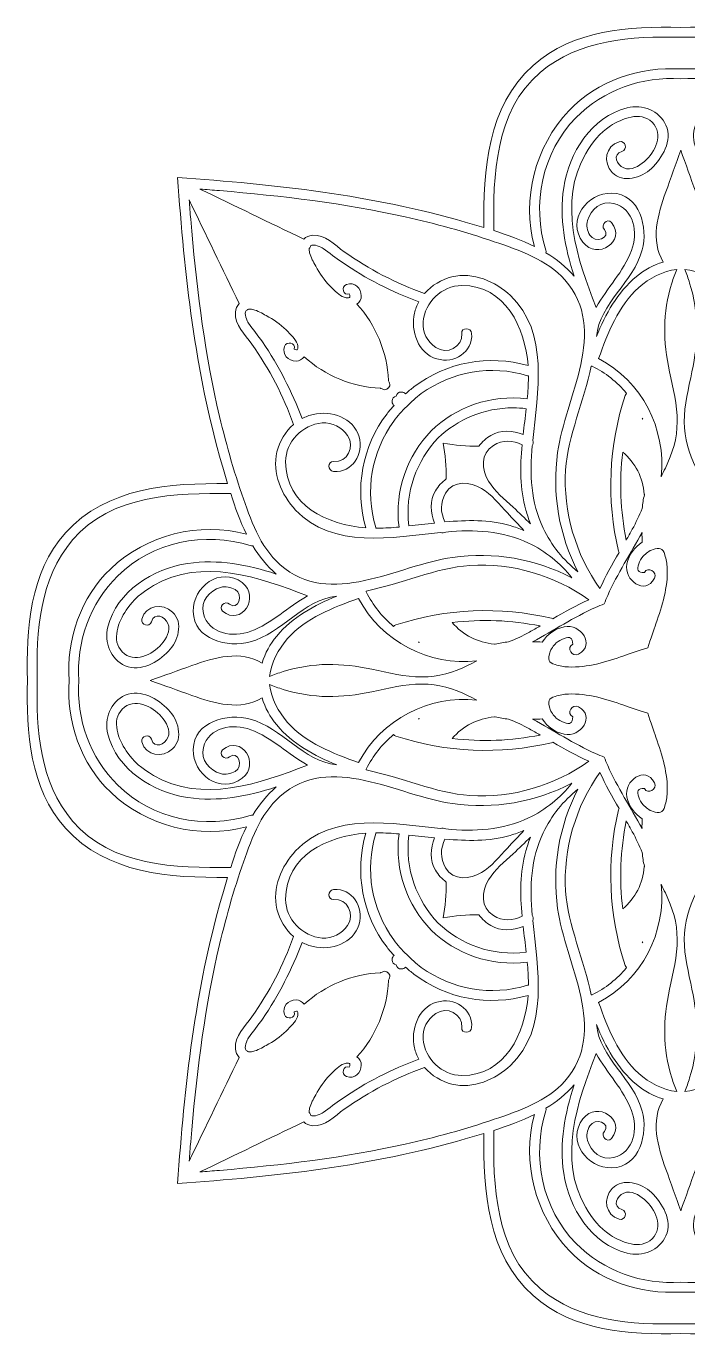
# Model space of a CAD drawing. Header units: inches. Extents: x 57 to 653, y -399 to -7.
# Drawn here: x 261.5 to 355, y -192.5 to -7.5 of the extents above; entities that cross this region are included whole.
import ezdxf

# ---------------------------------------------------------------- set-up
doc = ezdxf.new("R2010")
doc.units = ezdxf.units.IN
doc.header["$MEASUREMENT"] = 0
doc.layers.add('Layer 1', color=7, linetype='Continuous')

# ---------------------------------------------------------------- blocks, each defined once
blk = doc.blocks.new('block 5')
at = {"layer": 'Layer 1', "lineweight": 0}
blk.add_lwpolyline([(320.42, -66.42), (320.42, -66.42), (320.42, -66.42), (320.42, -66.42)], dxfattribs=at)
for points, knots in [([(440.97, -79.12), (435.18, -72.65), (426.18, -72.07), (418.06, -72.16), (418.33, -71.27), (418.58, -70.38), (418.83, -69.53), (422.69, -56.29), (424.17, -42.59), (425.13, -28.87), (411.41, -29.83), (397.71, -31.31), (384.47, -35.17), (383.62, -35.42), (382.73, -35.67), (381.84, -35.94), (381.93, -27.82), (381.35, -18.82), (374.88, -13.03), (369.22, -7.97), (361.33, -7.46), (354, -7.63), (346.67, -7.46), (338.78, -7.97), (333.12, -13.03), (326.65, -18.82), (326.07, -27.82), (326.16, -35.94), (325.27, -35.67), (324.38, -35.42), (323.53, -35.17), (310.29, -31.31), (296.59, -29.83), (282.87, -28.87), (283.83, -42.59), (285.31, -56.29), (289.17, -69.53), (289.42, -70.38), (289.67, -71.27), (289.94, -72.16), (281.82, -72.07), (272.82, -72.65), (267.03, -79.12), (261.97, -84.78), (261.46, -92.67), (261.63, -100), (261.46, -107.33), (261.97, -115.22), (267.03, -120.88), (272.82, -127.35), (281.82, -127.93), (289.94, -127.84), (289.67, -128.73), (289.42, -129.62), (289.17, -130.47), (285.31, -143.71), (283.83, -157.41), (282.87, -171.13), (296.59, -170.17), (310.29, -168.69), (323.53, -164.83), (324.38, -164.58), (325.27, -164.33), (326.16, -164.06), (326.07, -172.18), (326.65, -181.18), (333.12, -186.97), (338.78, -192.03), (346.67, -192.54), (354, -192.37), (361.33, -192.54), (369.22, -192.03), (374.88, -186.97), (381.35, -181.18), (381.93, -172.18), (381.84, -164.06), (382.73, -164.33), (383.62, -164.58), (384.47, -164.83), (397.71, -168.69), (411.41, -170.17), (425.13, -171.13), (424.17, -157.41), (422.69, -143.71), (418.83, -130.47), (418.58, -129.62), (418.33, -128.73), (418.06, -127.84), (426.18, -127.93), (435.18, -127.35), (440.97, -120.88), (446.03, -115.22), (446.54, -107.33), (446.37, -100), (446.54, -92.67), (446.03, -84.78), (440.97, -79.12)], [0, 0, 0, 0, 1, 1, 1, 2, 2, 2, 3, 3, 3, 4, 4, 4, 5, 5, 5, 6, 6, 6, 7, 7, 7, 8, 8, 8, 9, 9, 9, 10, 10, 10, 11, 11, 11, 12, 12, 12, 13, 13, 13, 14, 14, 14, 15, 15, 15, 16, 16, 16, 17, 17, 17, 18, 18, 18, 19, 19, 19, 20, 20, 20, 21, 21, 21, 22, 22, 22, 23, 23, 23, 24, 24, 24, 25, 25, 25, 26, 26, 26, 27, 27, 27, 28, 28, 28, 29, 29, 29, 30, 30, 30, 31, 31, 31, 32, 32, 32, 32]), ([(334.11, -14.02), (339.66, -9.33), (347, -8.87), (354, -9.03), (361, -8.87), (368.34, -9.33), (373.89, -14.02), (380.28, -19.43), (380.54, -28.67), (380.43, -36.36), (380.43, -36.36), (380.43, -36.38), (380.43, -36.38), (378.48, -37), (376.52, -37.71), (374.69, -38.62), (376.49, -31.88), (374.62, -24.49), (369.81, -19.42), (365.79, -15.18), (359.78, -13.13), (354, -13.52), (348.22, -13.13), (342.21, -15.18), (338.19, -19.42), (333.38, -24.49), (331.51, -31.88), (333.31, -38.62), (331.48, -37.71), (329.52, -37), (327.57, -36.38), (327.57, -36.38), (327.57, -36.36), (327.57, -36.36), (327.46, -28.67), (327.72, -19.43), (334.11, -14.02)], [0, 0, 0, 0, 1, 1, 1, 2, 2, 2, 3, 3, 3, 4, 4, 4, 5, 5, 5, 6, 6, 6, 7, 7, 7, 8, 8, 8, 9, 9, 9, 10, 10, 10, 11, 11, 11, 12, 12, 12, 12]), ([(345.31, -23.82), (343.31, -24.39), (343, -26.75), (344.32, -28.15), (345.83, -29.76), (348.5, -28.91), (349.86, -27.59), (351.4, -26.1), (352.85, -23.66), (351.91, -21.47), (351, -19.38), (348.58, -18.46), (346.42, -19.01), (341.36, -20.28), (338.18, -25.41), (337.45, -30.32), (336.8, -34.61), (337.62, -38.78), (338.94, -42.82), (337.83, -41.5), (336.46, -40.42), (334.94, -39.51), (334.97, -39.4), (334.97, -39.28), (334.93, -39.15), (332.88, -32.77), (334.4, -25.22), (339.19, -20.41), (343.09, -16.49), (348.57, -14.52), (354, -14.92), (359.43, -14.52), (364.91, -16.49), (368.81, -20.41), (373.6, -25.22), (375.12, -32.77), (373.07, -39.15), (373.03, -39.28), (373.03, -39.4), (373.06, -39.51), (371.54, -40.42), (370.17, -41.5), (369.06, -42.82), (370.38, -38.78), (371.2, -34.61), (370.55, -30.32), (369.82, -25.41), (366.64, -20.28), (361.58, -19.01), (359.42, -18.46), (357, -19.38), (356.09, -21.47), (355.15, -23.66), (356.6, -26.1), (358.14, -27.59), (359.5, -28.91), (362.17, -29.76), (363.68, -28.15), (365, -26.75), (364.69, -24.39), (362.69, -23.82), (361.82, -23.57), (361.45, -24.93), (362.32, -25.18), (363.72, -25.57), (363.03, -27.13), (362.06, -27.51), (361, -27.92), (359.9, -27.26), (359.13, -26.6), (357.59, -25.28), (356.39, -22.73), (358.05, -21.05), (359.68, -19.42), (362.36, -20.56), (363.94, -21.58), (365.42, -22.54), (366.55, -23.96), (367.42, -25.46), (371.41, -32.28), (368.64, -40.45), (365.96, -47.23), (364.44, -44.52), (362.08, -42.16), (360.96, -39.21), (360, -36.7), (360.56, -33.29), (363.49, -32.52), (365.21, -32.07), (366.73, -33.41), (367.17, -34.94), (367.38, -35.65), (367.2, -36.38), (366.85, -37), (366.17, -38.23), (363.79, -37.43), (364.8, -36.23), (365.38, -35.55), (364.39, -34.55), (363.81, -35.24), (361.58, -37.89), (365.85, -40.62), (367.83, -38.01), (370.19, -34.92), (367.23, -31), (363.76, -31.08), (359.73, -31.17), (358.62, -36), (359.45, -39.11), (360.67, -43.66), (365.45, -46.62), (365.93, -51.37), (364.62, -48.17), (362.99, -45.14), (360.27, -42.88), (359.15, -41.94), (357.85, -41.23), (356.47, -40.82), (358.31, -37.72), (357.25, -34.1), (356.11, -30.9), (355.41, -28.93), (354.7, -26.97), (354, -25), (353.3, -26.97), (352.59, -28.93), (351.89, -30.9), (350.75, -34.1), (349.69, -37.72), (351.53, -40.82), (350.15, -41.23), (348.85, -41.94), (347.73, -42.88), (345.01, -45.14), (343.38, -48.17), (342.07, -51.37), (342.55, -46.62), (347.33, -43.66), (348.55, -39.11), (349.38, -36), (348.27, -31.17), (344.24, -31.08), (340.77, -31), (337.81, -34.92), (340.17, -38.01), (342.15, -40.62), (346.42, -37.89), (344.19, -35.24), (343.61, -34.55), (342.62, -35.55), (343.2, -36.23), (344.21, -37.43), (341.83, -38.23), (341.15, -37), (340.8, -36.38), (340.62, -35.65), (340.83, -34.94), (341.27, -33.41), (342.79, -32.07), (344.51, -32.52), (347.44, -33.29), (348, -36.7), (347.04, -39.21), (345.92, -42.16), (343.56, -44.52), (342.04, -47.23), (339.36, -40.45), (336.59, -32.28), (340.58, -25.46), (341.45, -23.96), (342.58, -22.54), (344.06, -21.58), (345.64, -20.56), (348.32, -19.42), (349.95, -21.05), (351.61, -22.73), (350.41, -25.28), (348.87, -26.6), (348.1, -27.26), (347, -27.92), (345.94, -27.51), (344.97, -27.13), (344.28, -25.57), (345.68, -25.18), (346.55, -24.93), (346.18, -23.57), (345.31, -23.82)], [0, 0, 0, 0, 1, 1, 1, 2, 2, 2, 3, 3, 3, 4, 4, 4, 5, 5, 5, 6, 6, 6, 7, 7, 7, 8, 8, 8, 9, 9, 9, 10, 10, 10, 11, 11, 11, 12, 12, 12, 13, 13, 13, 14, 14, 14, 15, 15, 15, 16, 16, 16, 17, 17, 17, 18, 18, 18, 19, 19, 19, 20, 20, 20, 21, 21, 21, 22, 22, 22, 23, 23, 23, 24, 24, 24, 25, 25, 25, 26, 26, 26, 27, 27, 27, 28, 28, 28, 29, 29, 29, 30, 30, 30, 31, 31, 31, 32, 32, 32, 33, 33, 33, 34, 34, 34, 35, 35, 35, 36, 36, 36, 37, 37, 37, 38, 38, 38, 39, 39, 39, 40, 40, 40, 41, 41, 41, 42, 42, 42, 43, 43, 43, 44, 44, 44, 45, 45, 45, 46, 46, 46, 47, 47, 47, 48, 48, 48, 49, 49, 49, 50, 50, 50, 51, 51, 51, 52, 52, 52, 53, 53, 53, 54, 54, 54, 55, 55, 55, 56, 56, 56, 57, 57, 57, 58, 58, 58, 59, 59, 59, 60, 60, 60, 61, 61, 61, 62, 62, 62, 62]), ([(288.78, -30.72), (297.6, -31.46), (306.41, -32.51), (315.06, -34.44), (319.31, -35.4), (323.52, -36.53), (327.64, -37.94), (331.15, -39.15), (335.09, -40.49), (337.62, -43.36), (343.91, -50.46), (337.66, -59.99), (336.59, -67.75), (335.78, -73.56), (336.79, -79.47), (339.47, -84.61), (337.4, -82.97), (335.7, -80.88), (334.56, -78.47), (332.81, -74.78), (332.61, -70.81), (333, -66.79), (333.15, -66.58), (333.2, -66.28), (333.07, -66.04), (333.78, -59.34), (335.43, -50.74), (329.91, -45.56), (327.77, -43.55), (324.64, -42.19), (321.66, -42.91), (320.18, -43.27), (318.79, -44.11), (317.79, -45.27), (313.76, -43.82), (309.91, -41.85), (306.43, -39.36), (305.08, -38.4), (303.71, -36.91), (301.93, -37.04), (301.45, -37.08), (301.03, -37.27), (300.7, -37.58), (295.81, -35.22), (290.92, -32.86), (286.03, -30.5), (286.95, -30.58), (287.87, -30.64), (288.78, -30.72)], [0, 0, 0, 0, 1, 1, 1, 2, 2, 2, 3, 3, 3, 4, 4, 4, 5, 5, 5, 6, 6, 6, 7, 7, 7, 8, 8, 8, 9, 9, 9, 10, 10, 10, 11, 11, 11, 12, 12, 12, 13, 13, 13, 14, 14, 14, 15, 15, 15, 16, 16, 16, 16]), ([(288.44, -61.06), (286.51, -52.41), (285.46, -43.6), (284.72, -34.78), (284.64, -33.87), (284.58, -32.95), (284.5, -32.03), (286.86, -36.92), (289.22, -41.81), (291.58, -46.7), (291.27, -47.03), (291.08, -47.45), (291.04, -47.93), (290.91, -49.71), (292.4, -51.08), (293.36, -52.43), (295.85, -55.91), (297.82, -59.76), (299.27, -63.79), (298.11, -64.79), (297.27, -66.18), (296.91, -67.66), (296.19, -70.64), (297.55, -73.77), (299.56, -75.91), (304.74, -81.43), (313.34, -79.78), (320.04, -79.07), (320.28, -79.2), (320.58, -79.15), (320.79, -79), (324.81, -78.61), (328.78, -78.81), (332.47, -80.56), (334.88, -81.7), (336.97, -83.4), (338.61, -85.47), (333.47, -82.79), (327.56, -81.78), (321.75, -82.59), (313.99, -83.66), (304.46, -89.91), (297.36, -83.62), (294.49, -81.09), (293.15, -77.15), (291.94, -73.64), (290.53, -69.52), (289.4, -65.31), (288.44, -61.06)], [0, 0, 0, 0, 1, 1, 1, 2, 2, 2, 3, 3, 3, 4, 4, 4, 5, 5, 5, 6, 6, 6, 7, 7, 7, 8, 8, 8, 9, 9, 9, 10, 10, 10, 11, 11, 11, 12, 12, 12, 13, 13, 13, 14, 14, 14, 15, 15, 15, 16, 16, 16, 16]), ([(309.46, -78.41), (304.07, -78), (298.13, -75.22), (298.14, -69.06), (298.15, -66.22), (300.51, -63.82), (303.3, -63.58), (304.75, -63.45), (306.1, -64.18), (306.9, -65.36), (307.97, -66.94), (306.88, -69.18), (304.93, -69.04), (304.02, -68.96), (304.03, -70.37), (304.93, -70.44), (307.61, -70.64), (309.22, -67.93), (308.52, -65.53), (307.73, -62.8), (304.56, -61.81), (302.05, -62.36), (301.49, -62.49), (300.96, -62.7), (300.46, -62.97), (299.03, -59.13), (297.17, -55.5), (294.85, -52.12), (294.23, -51.21), (293.54, -50.35), (292.9, -49.46), (292.69, -49.16), (292.19, -48.1), (292.55, -47.67), (292.68, -47.64), (292.8, -47.58), (292.9, -47.49), (293.05, -47.47), (293.26, -47.48), (293.52, -47.54), (294.18, -47.7), (294.81, -48.07), (295.4, -48.39), (296.43, -48.93), (297.37, -49.63), (298.23, -50.42), (298.56, -50.73), (298.87, -51.07), (299.17, -51.41), (299.44, -51.72), (299.65, -52.05), (299.8, -52.43), (300.01, -53.16), (299.86, -53.39), (299.34, -53.13), (299.64, -52.27), (298.28, -51.91), (297.99, -52.75), (297.59, -53.89), (298.49, -54.82), (299.62, -54.84), (300.08, -54.85), (300.48, -54.59), (300.76, -54.21), (303.75, -56.93), (307.56, -58.51), (311.57, -58.67), (311.58, -58.68), (311.6, -58.69), (311.61, -58.69), (311.73, -58.74), (311.85, -58.79), (311.96, -58.84), (312.19, -58.93), (312.44, -58.84), (312.61, -58.68), (312.63, -58.68), (312.65, -58.68), (312.68, -58.68), (312.68, -58.65), (312.68, -58.63), (312.68, -58.61), (312.84, -58.44), (312.93, -58.19), (312.84, -57.96), (312.79, -57.85), (312.74, -57.73), (312.69, -57.61), (312.69, -57.6), (312.68, -57.58), (312.67, -57.57), (312.51, -53.56), (310.93, -49.75), (308.21, -46.76), (308.59, -46.48), (308.85, -46.08), (308.84, -45.62), (308.82, -44.49), (307.89, -43.59), (306.75, -43.99), (305.91, -44.28), (306.27, -45.64), (307.13, -45.34), (307.39, -45.86), (307.16, -46.01), (306.43, -45.8), (306.05, -45.65), (305.71, -45.44), (305.41, -45.17), (305.07, -44.87), (304.73, -44.56), (304.42, -44.23), (303.63, -43.37), (302.93, -42.43), (302.39, -41.4), (302.07, -40.81), (301.7, -40.18), (301.54, -39.52), (301.48, -39.26), (301.47, -39.05), (301.49, -38.9), (301.58, -38.8), (301.64, -38.68), (301.67, -38.55), (302.1, -38.19), (303.16, -38.69), (303.46, -38.9), (304.35, -39.54), (305.21, -40.23), (306.12, -40.85), (309.5, -43.17), (313.13, -45.03), (316.97, -46.46), (316.7, -46.96), (316.49, -47.49), (316.36, -48.05), (315.81, -50.56), (316.8, -53.73), (319.53, -54.52), (321.93, -55.22), (324.64, -53.61), (324.44, -50.93), (324.37, -50.03), (322.96, -50.02), (323.04, -50.93), (323.18, -52.88), (320.94, -53.97), (319.36, -52.91), (318.18, -52.1), (317.45, -50.75), (317.58, -49.3), (317.82, -46.51), (320.22, -44.15), (323.06, -44.14), (329.22, -44.13), (332, -50.07), (332.42, -55.46), (326.9, -53.88), (320.84, -54.97), (316.27, -58.48), (315.86, -58.79), (315.48, -59.13), (315.11, -59.47), (314.98, -59.31), (314.78, -59.2), (314.56, -59.2), (314.56, -59.2), (314.47, -59.2), (314.47, -59.2), (314.13, -59.2), (313.84, -59.45), (313.78, -59.78), (313.45, -59.84), (313.2, -60.13), (313.2, -60.47), (313.2, -60.47), (313.2, -60.56), (313.2, -60.56), (313.2, -60.78), (313.31, -60.98), (313.47, -61.11), (313.13, -61.48), (312.79, -61.86), (312.48, -62.27), (308.97, -66.84), (307.88, -72.9), (309.46, -78.41)], [0, 0, 0, 0, 1, 1, 1, 2, 2, 2, 3, 3, 3, 4, 4, 4, 5, 5, 5, 6, 6, 6, 7, 7, 7, 8, 8, 8, 9, 9, 9, 10, 10, 10, 11, 11, 11, 12, 12, 12, 13, 13, 13, 14, 14, 14, 15, 15, 15, 16, 16, 16, 17, 17, 17, 18, 18, 18, 19, 19, 19, 20, 20, 20, 21, 21, 21, 22, 22, 22, 23, 23, 23, 24, 24, 24, 25, 25, 25, 26, 26, 26, 27, 27, 27, 28, 28, 28, 29, 29, 29, 30, 30, 30, 31, 31, 31, 32, 32, 32, 33, 33, 33, 34, 34, 34, 35, 35, 35, 36, 36, 36, 37, 37, 37, 38, 38, 38, 39, 39, 39, 40, 40, 40, 41, 41, 41, 42, 42, 42, 43, 43, 43, 44, 44, 44, 45, 45, 45, 46, 46, 46, 47, 47, 47, 48, 48, 48, 49, 49, 49, 50, 50, 50, 51, 51, 51, 52, 52, 52, 53, 53, 53, 54, 54, 54, 55, 55, 55, 56, 56, 56, 57, 57, 57, 58, 58, 58, 59, 59, 59, 60, 60, 60, 61, 61, 61, 62, 62, 62, 62]), ([(351.83, -69.97), (351.63, -70.37), (351.43, -70.78), (351.23, -71.19), (351.96, -64.43), (348.51, -57.67), (342.39, -54.46), (343.69, -50.85), (345.14, -47.04), (348.06, -44.43), (349.59, -43.07), (351.48, -42.11), (353.43, -41.86), (353.18, -42.5), (352.94, -43.14), (352.74, -43.79), (351.42, -48.01), (351.49, -52.05), (352.41, -56.35), (352.89, -58.66), (353.52, -61.02), (353.5, -63.4), (353.49, -65.76), (352.86, -67.86), (351.83, -69.97)], [0, 0, 0, 0, 1, 1, 1, 2, 2, 2, 3, 3, 3, 4, 4, 4, 5, 5, 5, 6, 6, 6, 7, 7, 7, 8, 8, 8, 8]), ([(355.26, -43.79), (355.06, -43.14), (354.82, -42.5), (354.57, -41.86), (356.52, -42.11), (358.41, -43.07), (359.94, -44.43), (362.86, -47.04), (364.31, -50.85), (365.61, -54.46), (359.49, -57.67), (356.04, -64.43), (356.77, -71.19), (356.57, -70.78), (356.37, -70.37), (356.17, -69.97), (355.14, -67.86), (354.51, -65.76), (354.5, -63.4), (354.48, -61.02), (355.11, -58.66), (355.59, -56.35), (356.51, -52.05), (356.58, -48.01), (355.26, -43.79)], [0, 0, 0, 0, 1, 1, 1, 2, 2, 2, 3, 3, 3, 4, 4, 4, 5, 5, 5, 6, 6, 6, 7, 7, 7, 8, 8, 8, 8]), ([(314.17, -78.3), (313.17, -78.39), (312.17, -78.45), (311.18, -78.47), (311.18, -78.47), (310.92, -78.47), (310.92, -78.47), (310.91, -78.43), (310.91, -78.38), (310.89, -78.34), (309.33, -73.19), (310.28, -67.67), (313.43, -63.32), (313.97, -62.57), (314.59, -61.89), (315.26, -61.26), (315.89, -60.59), (316.57, -59.97), (317.32, -59.43), (321.67, -56.28), (327.19, -55.33), (332.34, -56.89), (332.38, -56.91), (332.43, -56.91), (332.47, -56.92), (332.47, -56.92), (332.47, -57.18), (332.47, -57.18), (332.45, -58.17), (332.39, -59.17), (332.3, -60.17), (327.08, -59.5), (322.18, -61.37), (318.71, -64.71), (315.37, -68.18), (313.5, -73.08), (314.17, -78.3)], [0, 0, 0, 0, 1, 1, 1, 2, 2, 2, 3, 3, 3, 4, 4, 4, 5, 5, 5, 6, 6, 6, 7, 7, 7, 8, 8, 8, 9, 9, 9, 10, 10, 10, 11, 11, 11, 12, 12, 12, 12]), ([(341.47, -55.54), (343.34, -56.46), (345.01, -57.8), (346.35, -59.4), (346.27, -59.48), (346.19, -59.58), (346.15, -59.71), (343.8, -66.82), (343.48, -74.43), (345.2, -81.71), (345.22, -81.78), (345.25, -81.84), (345.28, -81.9), (344.31, -83.57), (343.35, -85.26), (342.57, -87.01), (339.15, -82.15), (337.33, -76.16), (337.73, -70.2), (338.06, -65.39), (340.33, -60.45), (341.35, -55.53), (341.39, -55.54), (341.43, -55.54), (341.47, -55.54)], [0, 0, 0, 0, 1, 1, 1, 2, 2, 2, 3, 3, 3, 4, 4, 4, 5, 5, 5, 6, 6, 6, 7, 7, 7, 8, 8, 8, 8]), ([(319.21, -77.73), (317.99, -77.86), (316.77, -78.02), (315.56, -78.15), (314.98, -73.35), (316.67, -68.88), (319.7, -65.7), (322.46, -63.06), (326.21, -61.44), (330.3, -61.44), (330.91, -61.44), (331.53, -61.48), (332.15, -61.56), (332.02, -62.77), (331.86, -63.99), (331.73, -65.21), (330.27, -64.61), (328.55, -64.5), (327.16, -65.33), (326.52, -65.71), (325.92, -66.24), (325.47, -66.86), (323.76, -66.88), (322.08, -66.73), (320.42, -66.42), (320.73, -68.08), (320.88, -69.76), (320.86, -71.47), (320.24, -71.92), (319.71, -72.52), (319.33, -73.16), (318.5, -74.55), (318.61, -76.27), (319.21, -77.73)], [0, 0, 0, 0, 1, 1, 1, 2, 2, 2, 3, 3, 3, 4, 4, 4, 5, 5, 5, 6, 6, 6, 7, 7, 7, 8, 8, 8, 9, 9, 9, 10, 10, 10, 11, 11, 11, 11]), ([(348.57, -62.88), (348.57, -62.88), (348.64, -63.03), (348.64, -63.03), (348.62, -63.03), (348.62, -63.04), (348.6, -63.04), (348.59, -62.99), (348.58, -62.93), (348.57, -62.88)], [0, 0, 0, 0, 1, 1, 1, 2, 2, 2, 3, 3, 3, 3]), ([(330.31, -75.5), (329.13, -74.38), (327.67, -73.25), (326.84, -71.83), (325.88, -70.19), (325.62, -67.88), (327.52, -66.75), (328.85, -65.96), (330.27, -66.02), (331.58, -66.67), (331.29, -69.78), (331.23, -72.87), (332.1, -75.89), (332.29, -76.56), (332.52, -77.21), (332.78, -77.84), (331.96, -77.06), (331.13, -76.28), (330.31, -75.5)], [0, 0, 0, 0, 1, 1, 1, 2, 2, 2, 3, 3, 3, 4, 4, 4, 5, 5, 5, 6, 6, 6, 6]), ([(348.85, -73.65), (348.85, -73.69), (348.86, -73.72), (348.87, -73.76), (348.7, -74.38), (348.6, -75.02), (348.55, -75.66), (348.15, -76.66), (347.68, -77.64), (347.15, -78.62), (346.87, -79.12), (346.58, -79.63), (346.29, -80.14), (345.46, -76.02), (345.3, -71.82), (345.8, -67.69), (347.56, -69.19), (348.66, -71.31), (348.85, -73.65)], [0, 0, 0, 0, 1, 1, 1, 2, 2, 2, 3, 3, 3, 4, 4, 4, 5, 5, 5, 6, 6, 6, 6]), ([(320.75, -73.52), (321.88, -71.62), (324.19, -71.88), (325.83, -72.84), (327.25, -73.67), (328.38, -75.13), (329.5, -76.31), (330.28, -77.13), (331.06, -77.95), (331.84, -78.78), (331.21, -78.52), (330.56, -78.29), (329.89, -78.1), (326.87, -77.23), (323.78, -77.29), (320.67, -77.58), (320.02, -76.27), (319.96, -74.85), (320.75, -73.52)], [0, 0, 0, 0, 1, 1, 1, 2, 2, 2, 3, 3, 3, 4, 4, 4, 5, 5, 5, 6, 6, 6, 6]), ([(268.02, -119.89), (263.33, -114.34), (262.87, -107), (263.03, -100), (262.87, -93), (263.33, -85.66), (268.02, -80.11), (273.43, -73.72), (282.67, -73.46), (290.36, -73.57), (290.36, -73.57), (290.38, -73.57), (290.38, -73.57), (291, -75.52), (291.71, -77.48), (292.62, -79.31), (285.88, -77.51), (278.49, -79.38), (273.42, -84.19), (269.18, -88.21), (267.13, -94.22), (267.52, -100), (267.13, -105.78), (269.18, -111.79), (273.42, -115.81), (278.49, -120.62), (285.88, -122.49), (292.62, -120.69), (291.71, -122.52), (291, -124.48), (290.38, -126.43), (290.38, -126.43), (290.36, -126.43), (290.36, -126.43), (282.67, -126.54), (273.43, -126.28), (268.02, -119.89)], [0, 0, 0, 0, 1, 1, 1, 2, 2, 2, 3, 3, 3, 4, 4, 4, 5, 5, 5, 6, 6, 6, 7, 7, 7, 8, 8, 8, 9, 9, 9, 10, 10, 10, 11, 11, 11, 12, 12, 12, 12]), ([(292.01, -113.83), (294.62, -111.85), (291.89, -107.58), (289.24, -109.81), (288.55, -110.39), (289.55, -111.38), (290.23, -110.8), (291.43, -109.79), (292.23, -112.17), (291, -112.85), (290.38, -113.2), (289.65, -113.38), (288.94, -113.17), (287.41, -112.73), (286.07, -111.21), (286.52, -109.49), (287.29, -106.56), (290.7, -106), (293.21, -106.96), (296.16, -108.08), (298.52, -110.44), (301.23, -111.96), (294.45, -114.64), (286.28, -117.41), (279.46, -113.42), (277.96, -112.55), (276.54, -111.42), (275.58, -109.94), (274.56, -108.36), (273.42, -105.68), (275.05, -104.05), (276.73, -102.39), (279.28, -103.59), (280.6, -105.13), (281.26, -105.9), (281.92, -107), (281.51, -108.06), (281.13, -109.03), (279.57, -109.72), (279.18, -108.32), (278.93, -107.45), (277.57, -107.82), (277.82, -108.69), (278.39, -110.69), (280.75, -111), (282.15, -109.68), (283.76, -108.17), (282.91, -105.5), (281.59, -104.14), (280.1, -102.6), (277.66, -101.15), (275.47, -102.09), (273.38, -103), (272.46, -105.42), (273.01, -107.58), (274.28, -112.64), (279.41, -115.82), (284.32, -116.55), (288.61, -117.2), (292.78, -116.38), (296.82, -115.06), (295.5, -116.17), (294.42, -117.54), (293.51, -119.06), (293.4, -119.03), (293.28, -119.03), (293.15, -119.07), (286.77, -121.12), (279.22, -119.6), (274.41, -114.81), (270.49, -110.91), (268.52, -105.43), (268.92, -100), (268.52, -94.57), (270.49, -89.09), (274.41, -85.19), (279.22, -80.4), (286.77, -78.88), (293.15, -80.93), (293.28, -80.97), (293.4, -80.97), (293.51, -80.94), (294.42, -82.46), (295.5, -83.83), (296.82, -84.94), (292.78, -83.62), (288.61, -82.8), (284.32, -83.45), (279.41, -84.18), (274.28, -87.36), (273.01, -92.42), (272.46, -94.58), (273.38, -97), (275.47, -97.91), (277.66, -98.85), (280.1, -97.4), (281.59, -95.86), (282.91, -94.5), (283.76, -91.83), (282.15, -90.32), (280.75, -89), (278.39, -89.31), (277.82, -91.31), (277.57, -92.18), (278.93, -92.55), (279.18, -91.68), (279.57, -90.28), (281.13, -90.97), (281.51, -91.94), (281.92, -93), (281.26, -94.1), (280.6, -94.87), (279.28, -96.41), (276.73, -97.61), (275.05, -95.95), (273.42, -94.32), (274.56, -91.64), (275.58, -90.06), (276.54, -88.58), (277.96, -87.45), (279.46, -86.58), (286.28, -82.59), (294.45, -85.36), (301.23, -88.04), (298.52, -89.56), (296.16, -91.92), (293.21, -93.04), (290.7, -94), (287.29, -93.44), (286.52, -90.51), (286.07, -88.79), (287.41, -87.27), (288.94, -86.83), (289.65, -86.62), (290.38, -86.8), (291, -87.15), (292.23, -87.83), (291.43, -90.21), (290.23, -89.2), (289.55, -88.62), (288.55, -89.61), (289.24, -90.19), (291.89, -92.42), (294.62, -88.15), (292.01, -86.16), (288.92, -83.81), (285, -86.77), (285.08, -90.24), (285.17, -94.27), (290, -95.38), (293.11, -94.55), (297.66, -93.33), (300.62, -88.55), (305.37, -88.07), (302.17, -89.38), (299.14, -91.01), (296.88, -93.73), (295.94, -94.85), (295.23, -96.15), (294.82, -97.53), (291.72, -95.69), (288.1, -96.75), (284.9, -97.89), (282.93, -98.59), (280.97, -99.3), (279, -100), (280.97, -100.7), (282.93, -101.41), (284.9, -102.11), (288.1, -103.25), (291.72, -104.31), (294.82, -102.47), (295.23, -103.85), (295.94, -105.15), (296.88, -106.27), (299.14, -108.99), (302.17, -110.62), (305.37, -111.93), (300.62, -111.45), (297.66, -106.67), (293.11, -105.45), (290, -104.62), (285.17, -105.73), (285.08, -109.76), (285, -113.23), (288.92, -116.19), (292.01, -113.83)], [0, 0, 0, 0, 1, 1, 1, 2, 2, 2, 3, 3, 3, 4, 4, 4, 5, 5, 5, 6, 6, 6, 7, 7, 7, 8, 8, 8, 9, 9, 9, 10, 10, 10, 11, 11, 11, 12, 12, 12, 13, 13, 13, 14, 14, 14, 15, 15, 15, 16, 16, 16, 17, 17, 17, 18, 18, 18, 19, 19, 19, 20, 20, 20, 21, 21, 21, 22, 22, 22, 23, 23, 23, 24, 24, 24, 25, 25, 25, 26, 26, 26, 27, 27, 27, 28, 28, 28, 29, 29, 29, 30, 30, 30, 31, 31, 31, 32, 32, 32, 33, 33, 33, 34, 34, 34, 35, 35, 35, 36, 36, 36, 37, 37, 37, 38, 38, 38, 39, 39, 39, 40, 40, 40, 41, 41, 41, 42, 42, 42, 43, 43, 43, 44, 44, 44, 45, 45, 45, 46, 46, 46, 47, 47, 47, 48, 48, 48, 49, 49, 49, 50, 50, 50, 51, 51, 51, 52, 52, 52, 53, 53, 53, 54, 54, 54, 55, 55, 55, 56, 56, 56, 57, 57, 57, 58, 58, 58, 59, 59, 59, 60, 60, 60, 61, 61, 61, 62, 62, 62, 62]), ([(348.53, -79.06), (348.51, -79.51), (348.52, -79.96), (348.57, -80.42), (347.45, -81.19), (346.69, -82.17), (346.4, -83.52), (345.91, -85.82), (348.97, -88.02), (350.27, -85.55), (350.75, -84.62), (349.35, -83.8), (348.86, -84.73), (347.97, -84.74), (347.71, -84.33), (348.07, -83.5), (348.2, -83.09), (348.41, -82.73), (348.69, -82.41), (349.08, -82.02), (349.53, -81.63), (350.08, -81.48), (350.96, -81.22), (351.49, -81.23), (351.76, -82.24), (351.92, -82.86), (352.07, -83.47), (352.09, -84.11), (352.19, -86.86), (351.4, -89.41), (350.5, -91.97), (350.18, -92.9), (349.73, -94.09), (349.36, -95.36), (348.09, -95.73), (346.9, -96.18), (345.97, -96.5), (343.41, -97.4), (340.86, -98.19), (338.11, -98.09), (337.47, -98.07), (336.86, -97.92), (336.24, -97.76), (335.23, -97.49), (335.22, -96.96), (335.48, -96.08), (335.63, -95.53), (336.02, -95.08), (336.41, -94.69), (336.73, -94.41), (337.09, -94.2), (337.5, -94.07), (338.33, -93.71), (338.74, -93.97), (338.73, -94.86), (337.8, -95.35), (338.62, -96.75), (339.55, -96.27), (342.02, -94.97), (339.82, -91.91), (337.52, -92.4), (336.17, -92.69), (335.19, -93.45), (334.42, -94.57), (333.96, -94.52), (333.51, -94.51), (333.06, -94.53), (336.04, -92.95), (338.88, -91.04), (341.96, -89.67), (342.36, -89.49), (342.77, -89.33), (343.18, -89.18), (343.33, -88.77), (343.49, -88.36), (343.67, -87.96), (345.04, -84.88), (346.95, -82.04), (348.53, -79.06)], [0, 0, 0, 0, 1, 1, 1, 2, 2, 2, 3, 3, 3, 4, 4, 4, 5, 5, 5, 6, 6, 6, 7, 7, 7, 8, 8, 8, 9, 9, 9, 10, 10, 10, 11, 11, 11, 12, 12, 12, 13, 13, 13, 14, 14, 14, 15, 15, 15, 16, 16, 16, 17, 17, 17, 18, 18, 18, 19, 19, 19, 20, 20, 20, 21, 21, 21, 22, 22, 22, 23, 23, 23, 24, 24, 24, 25, 25, 25, 26, 26, 26, 26]), ([(335.9, -91.28), (335.84, -91.25), (335.78, -91.22), (335.71, -91.2), (328.43, -89.48), (320.82, -89.8), (313.71, -92.15), (313.58, -92.19), (313.48, -92.27), (313.4, -92.35), (311.8, -91.01), (310.46, -89.34), (309.54, -87.47), (309.54, -87.43), (309.54, -87.39), (309.53, -87.35), (314.45, -86.33), (319.39, -84.06), (324.2, -83.73), (330.16, -83.33), (336.15, -85.15), (341.01, -88.57), (339.26, -89.35), (337.57, -90.31), (335.9, -91.28)], [0, 0, 0, 0, 1, 1, 1, 2, 2, 2, 3, 3, 3, 4, 4, 4, 5, 5, 5, 6, 6, 6, 7, 7, 7, 8, 8, 8, 8]), ([(325.19, -97.23), (324.78, -97.43), (324.37, -97.63), (323.97, -97.83), (321.86, -98.86), (319.76, -99.49), (317.4, -99.5), (315.02, -99.52), (312.66, -98.89), (310.35, -98.41), (306.05, -97.49), (302.01, -97.42), (297.79, -98.74), (297.14, -98.94), (296.5, -99.18), (295.86, -99.43), (296.11, -97.48), (297.07, -95.59), (298.43, -94.06), (301.04, -91.14), (304.85, -89.69), (308.46, -88.39), (311.67, -94.51), (318.43, -97.96), (325.19, -97.23)], [0, 0, 0, 0, 1, 1, 1, 2, 2, 2, 3, 3, 3, 4, 4, 4, 5, 5, 5, 6, 6, 6, 7, 7, 7, 8, 8, 8, 8]), ([(332.62, -93.15), (331.64, -93.68), (330.66, -94.15), (329.66, -94.55), (329.02, -94.6), (328.38, -94.7), (327.76, -94.87), (327.72, -94.86), (327.69, -94.85), (327.65, -94.85), (325.31, -94.66), (323.19, -93.56), (321.69, -91.8), (325.82, -91.3), (330.02, -91.46), (334.14, -92.29), (333.63, -92.58), (333.12, -92.87), (332.62, -93.15)], [0, 0, 0, 0, 1, 1, 1, 2, 2, 2, 3, 3, 3, 4, 4, 4, 5, 5, 5, 6, 6, 6, 6]), ([(317.04, -94.6), (317.04, -94.62), (317.03, -94.62), (317.03, -94.64), (317.03, -94.64), (316.88, -94.57), (316.88, -94.57), (316.93, -94.58), (316.99, -94.59), (317.04, -94.6)], [0, 0, 0, 0, 1, 1, 1, 2, 2, 2, 3, 3, 3, 3]), ([(298.43, -105.94), (297.07, -104.41), (296.11, -102.52), (295.86, -100.57), (296.5, -100.82), (297.14, -101.06), (297.79, -101.26), (302.01, -102.58), (306.05, -102.51), (310.35, -101.59), (312.66, -101.11), (315.02, -100.48), (317.4, -100.5), (319.76, -100.51), (321.86, -101.14), (323.97, -102.17), (324.37, -102.37), (324.78, -102.57), (325.19, -102.77), (318.43, -102.04), (311.67, -105.49), (308.46, -111.61), (304.85, -110.31), (301.04, -108.86), (298.43, -105.94)], [0, 0, 0, 0, 1, 1, 1, 2, 2, 2, 3, 3, 3, 4, 4, 4, 5, 5, 5, 6, 6, 6, 7, 7, 7, 8, 8, 8, 8]), ([(333.06, -105.47), (333.51, -105.49), (333.96, -105.48), (334.42, -105.43), (335.19, -106.55), (336.17, -107.31), (337.52, -107.6), (339.82, -108.09), (342.02, -105.03), (339.55, -103.73), (338.62, -103.25), (337.8, -104.65), (338.73, -105.14), (338.74, -106.03), (338.33, -106.29), (337.5, -105.93), (337.09, -105.8), (336.73, -105.59), (336.41, -105.31), (336.02, -104.92), (335.63, -104.47), (335.48, -103.92), (335.22, -103.04), (335.23, -102.51), (336.24, -102.24), (336.86, -102.08), (337.47, -101.93), (338.11, -101.91), (340.86, -101.81), (343.41, -102.6), (345.97, -103.5), (346.9, -103.82), (348.09, -104.27), (349.36, -104.64), (349.73, -105.91), (350.18, -107.1), (350.5, -108.03), (351.4, -110.59), (352.19, -113.14), (352.09, -115.89), (352.07, -116.53), (351.92, -117.14), (351.76, -117.76), (351.49, -118.77), (350.96, -118.78), (350.08, -118.52), (349.53, -118.37), (349.08, -117.98), (348.69, -117.59), (348.41, -117.27), (348.2, -116.91), (348.07, -116.5), (347.71, -115.67), (347.97, -115.26), (348.86, -115.27), (349.35, -116.2), (350.75, -115.38), (350.27, -114.45), (348.97, -111.98), (345.91, -114.18), (346.4, -116.48), (346.69, -117.83), (347.45, -118.81), (348.57, -119.58), (348.52, -120.04), (348.51, -120.49), (348.53, -120.94), (346.95, -117.96), (345.04, -115.12), (343.67, -112.04), (343.49, -111.64), (343.33, -111.23), (343.18, -110.82), (342.77, -110.67), (342.36, -110.51), (341.96, -110.33), (338.88, -108.96), (336.04, -107.05), (333.06, -105.47)], [0, 0, 0, 0, 1, 1, 1, 2, 2, 2, 3, 3, 3, 4, 4, 4, 5, 5, 5, 6, 6, 6, 7, 7, 7, 8, 8, 8, 9, 9, 9, 10, 10, 10, 11, 11, 11, 12, 12, 12, 13, 13, 13, 14, 14, 14, 15, 15, 15, 16, 16, 16, 17, 17, 17, 18, 18, 18, 19, 19, 19, 20, 20, 20, 21, 21, 21, 22, 22, 22, 23, 23, 23, 24, 24, 24, 25, 25, 25, 26, 26, 26, 26]), ([(317.04, -105.4), (316.99, -105.41), (316.93, -105.42), (316.88, -105.43), (316.88, -105.43), (317.03, -105.36), (317.03, -105.36), (317.03, -105.38), (317.04, -105.38), (317.04, -105.4)], [0, 0, 0, 0, 1, 1, 1, 2, 2, 2, 3, 3, 3, 3]), ([(327.76, -105.13), (328.38, -105.3), (329.02, -105.4), (329.66, -105.45), (330.66, -105.85), (331.64, -106.32), (332.62, -106.85), (333.12, -107.13), (333.63, -107.42), (334.14, -107.71), (330.02, -108.54), (325.82, -108.7), (321.69, -108.2), (323.19, -106.44), (325.31, -105.34), (327.65, -105.15), (327.69, -105.15), (327.72, -105.14), (327.76, -105.13)], [0, 0, 0, 0, 1, 1, 1, 2, 2, 2, 3, 3, 3, 4, 4, 4, 5, 5, 5, 6, 6, 6, 6]), ([(309.54, -112.53), (310.46, -110.66), (311.8, -108.99), (313.4, -107.65), (313.48, -107.73), (313.58, -107.81), (313.71, -107.85), (320.82, -110.2), (328.43, -110.52), (335.71, -108.8), (335.78, -108.78), (335.84, -108.75), (335.9, -108.72), (337.57, -109.69), (339.26, -110.65), (341.01, -111.43), (336.15, -114.85), (330.16, -116.67), (324.2, -116.27), (319.39, -115.94), (314.45, -113.67), (309.53, -112.65), (309.54, -112.61), (309.54, -112.57), (309.54, -112.53)], [0, 0, 0, 0, 1, 1, 1, 2, 2, 2, 3, 3, 3, 4, 4, 4, 5, 5, 5, 6, 6, 6, 7, 7, 7, 8, 8, 8, 8]), ([(284.72, -165.22), (285.46, -156.4), (286.51, -147.59), (288.44, -138.94), (289.4, -134.69), (290.53, -130.48), (291.94, -126.36), (293.15, -122.85), (294.49, -118.91), (297.36, -116.38), (304.46, -110.09), (313.99, -116.34), (321.75, -117.41), (327.56, -118.22), (333.47, -117.21), (338.61, -114.53), (336.97, -116.6), (334.88, -118.3), (332.47, -119.44), (328.78, -121.19), (324.81, -121.39), (320.79, -121), (320.58, -120.85), (320.28, -120.8), (320.04, -120.93), (313.34, -120.22), (304.74, -118.57), (299.56, -124.09), (297.55, -126.23), (296.19, -129.36), (296.91, -132.34), (297.27, -133.82), (298.11, -135.21), (299.27, -136.21), (297.82, -140.24), (295.85, -144.09), (293.36, -147.57), (292.4, -148.92), (290.91, -150.29), (291.04, -152.07), (291.08, -152.55), (291.27, -152.97), (291.58, -153.3), (289.22, -158.19), (286.86, -163.08), (284.5, -167.97), (284.58, -167.05), (284.64, -166.13), (284.72, -165.22)], [0, 0, 0, 0, 1, 1, 1, 2, 2, 2, 3, 3, 3, 4, 4, 4, 5, 5, 5, 6, 6, 6, 7, 7, 7, 8, 8, 8, 9, 9, 9, 10, 10, 10, 11, 11, 11, 12, 12, 12, 13, 13, 13, 14, 14, 14, 15, 15, 15, 16, 16, 16, 16]), ([(342.57, -112.99), (343.35, -114.74), (344.31, -116.43), (345.28, -118.1), (345.25, -118.16), (345.22, -118.22), (345.2, -118.29), (343.48, -125.57), (343.8, -133.18), (346.15, -140.29), (346.19, -140.42), (346.27, -140.52), (346.35, -140.6), (345.01, -142.2), (343.34, -143.54), (341.47, -144.46), (341.43, -144.46), (341.39, -144.46), (341.35, -144.47), (340.33, -139.55), (338.06, -134.61), (337.73, -129.8), (337.33, -123.84), (339.15, -117.85), (342.57, -112.99)], [0, 0, 0, 0, 1, 1, 1, 2, 2, 2, 3, 3, 3, 4, 4, 4, 5, 5, 5, 6, 6, 6, 7, 7, 7, 8, 8, 8, 8]), ([(315.06, -165.56), (306.41, -167.49), (297.6, -168.54), (288.78, -169.28), (287.87, -169.36), (286.95, -169.42), (286.03, -169.5), (290.92, -167.14), (295.81, -164.78), (300.7, -162.42), (301.03, -162.73), (301.45, -162.92), (301.93, -162.96), (303.71, -163.09), (305.08, -161.6), (306.43, -160.64), (309.91, -158.15), (313.76, -156.18), (317.79, -154.73), (318.79, -155.89), (320.18, -156.73), (321.66, -157.09), (324.64, -157.81), (327.77, -156.45), (329.91, -154.44), (335.43, -149.26), (333.78, -140.66), (333.07, -133.96), (333.2, -133.72), (333.15, -133.42), (333, -133.21), (332.61, -129.19), (332.81, -125.22), (334.56, -121.53), (335.7, -119.12), (337.4, -117.03), (339.47, -115.39), (336.79, -120.53), (335.78, -126.44), (336.59, -132.25), (337.66, -140.01), (343.91, -149.54), (337.62, -156.64), (335.09, -159.51), (331.15, -160.85), (327.64, -162.06), (323.52, -163.47), (319.31, -164.6), (315.06, -165.56)], [0, 0, 0, 0, 1, 1, 1, 2, 2, 2, 3, 3, 3, 4, 4, 4, 5, 5, 5, 6, 6, 6, 7, 7, 7, 8, 8, 8, 9, 9, 9, 10, 10, 10, 11, 11, 11, 12, 12, 12, 13, 13, 13, 14, 14, 14, 15, 15, 15, 16, 16, 16, 16]), ([(346.29, -119.86), (346.58, -120.37), (346.87, -120.88), (347.15, -121.38), (347.68, -122.36), (348.15, -123.34), (348.55, -124.34), (348.6, -124.98), (348.7, -125.62), (348.87, -126.24), (348.86, -126.28), (348.85, -126.31), (348.85, -126.35), (348.66, -128.69), (347.56, -130.81), (345.8, -132.31), (345.3, -128.18), (345.46, -123.98), (346.29, -119.86)], [0, 0, 0, 0, 1, 1, 1, 2, 2, 2, 3, 3, 3, 4, 4, 4, 5, 5, 5, 6, 6, 6, 6]), ([(324.44, -149.07), (324.64, -146.39), (321.93, -144.78), (319.53, -145.48), (316.8, -146.27), (315.81, -149.44), (316.36, -151.95), (316.49, -152.51), (316.7, -153.04), (316.97, -153.54), (313.13, -154.97), (309.5, -156.83), (306.12, -159.15), (305.21, -159.77), (304.35, -160.46), (303.46, -161.1), (303.16, -161.31), (302.1, -161.81), (301.67, -161.45), (301.64, -161.32), (301.58, -161.2), (301.49, -161.1), (301.47, -160.95), (301.48, -160.74), (301.54, -160.48), (301.7, -159.82), (302.07, -159.19), (302.39, -158.6), (302.93, -157.57), (303.63, -156.63), (304.42, -155.77), (304.73, -155.44), (305.07, -155.13), (305.41, -154.83), (305.71, -154.56), (306.05, -154.35), (306.43, -154.2), (307.16, -153.99), (307.39, -154.14), (307.13, -154.66), (306.27, -154.36), (305.91, -155.72), (306.75, -156.01), (307.89, -156.41), (308.82, -155.51), (308.84, -154.38), (308.85, -153.92), (308.59, -153.52), (308.21, -153.24), (310.93, -150.25), (312.51, -146.44), (312.67, -142.43), (312.68, -142.42), (312.69, -142.4), (312.69, -142.39), (312.74, -142.27), (312.79, -142.15), (312.84, -142.04), (312.93, -141.81), (312.84, -141.56), (312.68, -141.39), (312.68, -141.37), (312.68, -141.35), (312.68, -141.32), (312.65, -141.32), (312.63, -141.32), (312.61, -141.32), (312.44, -141.16), (312.19, -141.07), (311.96, -141.16), (311.85, -141.21), (311.73, -141.26), (311.61, -141.31), (311.6, -141.31), (311.58, -141.32), (311.57, -141.33), (307.56, -141.49), (303.75, -143.07), (300.76, -145.79), (300.48, -145.41), (300.08, -145.15), (299.62, -145.16), (298.49, -145.18), (297.59, -146.11), (297.99, -147.25), (298.28, -148.09), (299.64, -147.73), (299.34, -146.87), (299.86, -146.61), (300.01, -146.84), (299.8, -147.57), (299.65, -147.95), (299.44, -148.29), (299.17, -148.59), (298.87, -148.93), (298.56, -149.27), (298.23, -149.58), (297.37, -150.37), (296.43, -151.07), (295.4, -151.61), (294.81, -151.93), (294.18, -152.3), (293.52, -152.46), (293.26, -152.52), (293.05, -152.53), (292.9, -152.51), (292.8, -152.42), (292.68, -152.36), (292.55, -152.33), (292.19, -151.9), (292.69, -150.84), (292.9, -150.54), (293.54, -149.65), (294.23, -148.79), (294.85, -147.88), (297.17, -144.5), (299.03, -140.87), (300.46, -137.03), (300.96, -137.3), (301.49, -137.51), (302.05, -137.64), (304.56, -138.19), (307.73, -137.2), (308.52, -134.47), (309.22, -132.07), (307.61, -129.36), (304.93, -129.56), (304.03, -129.63), (304.02, -131.04), (304.93, -130.96), (306.88, -130.82), (307.97, -133.06), (306.9, -134.64), (306.1, -135.82), (304.75, -136.55), (303.3, -136.42), (300.51, -136.18), (298.15, -133.78), (298.14, -130.94), (298.13, -124.78), (304.07, -122), (309.46, -121.59), (307.88, -127.1), (308.97, -133.16), (312.48, -137.73), (312.79, -138.14), (313.13, -138.52), (313.47, -138.89), (313.31, -139.02), (313.2, -139.22), (313.2, -139.44), (313.2, -139.44), (313.2, -139.53), (313.2, -139.53), (313.2, -139.87), (313.45, -140.16), (313.78, -140.22), (313.84, -140.55), (314.13, -140.8), (314.47, -140.8), (314.47, -140.8), (314.56, -140.8), (314.56, -140.8), (314.78, -140.8), (314.98, -140.69), (315.11, -140.53), (315.48, -140.87), (315.86, -141.21), (316.27, -141.52), (320.84, -145.03), (326.9, -146.12), (332.42, -144.54), (332, -149.93), (329.22, -155.87), (323.06, -155.86), (320.22, -155.85), (317.82, -153.49), (317.58, -150.7), (317.45, -149.25), (318.18, -147.9), (319.36, -147.1), (320.94, -146.03), (323.18, -147.12), (323.04, -149.07), (322.96, -149.98), (324.37, -149.97), (324.44, -149.07)], [0, 0, 0, 0, 1, 1, 1, 2, 2, 2, 3, 3, 3, 4, 4, 4, 5, 5, 5, 6, 6, 6, 7, 7, 7, 8, 8, 8, 9, 9, 9, 10, 10, 10, 11, 11, 11, 12, 12, 12, 13, 13, 13, 14, 14, 14, 15, 15, 15, 16, 16, 16, 17, 17, 17, 18, 18, 18, 19, 19, 19, 20, 20, 20, 21, 21, 21, 22, 22, 22, 23, 23, 23, 24, 24, 24, 25, 25, 25, 26, 26, 26, 27, 27, 27, 28, 28, 28, 29, 29, 29, 30, 30, 30, 31, 31, 31, 32, 32, 32, 33, 33, 33, 34, 34, 34, 35, 35, 35, 36, 36, 36, 37, 37, 37, 38, 38, 38, 39, 39, 39, 40, 40, 40, 41, 41, 41, 42, 42, 42, 43, 43, 43, 44, 44, 44, 45, 45, 45, 46, 46, 46, 47, 47, 47, 48, 48, 48, 49, 49, 49, 50, 50, 50, 51, 51, 51, 52, 52, 52, 53, 53, 53, 54, 54, 54, 55, 55, 55, 56, 56, 56, 57, 57, 57, 58, 58, 58, 59, 59, 59, 60, 60, 60, 61, 61, 61, 62, 62, 62, 62]), ([(332.34, -143.11), (327.19, -144.67), (321.67, -143.72), (317.32, -140.57), (316.57, -140.03), (315.89, -139.41), (315.26, -138.74), (314.59, -138.11), (313.97, -137.43), (313.43, -136.68), (310.28, -132.33), (309.33, -126.81), (310.89, -121.66), (310.91, -121.62), (310.91, -121.57), (310.92, -121.53), (310.92, -121.53), (311.18, -121.53), (311.18, -121.53), (312.17, -121.55), (313.17, -121.61), (314.17, -121.7), (313.5, -126.92), (315.37, -131.82), (318.71, -135.29), (322.18, -138.63), (327.08, -140.5), (332.3, -139.83), (332.39, -140.83), (332.45, -141.83), (332.47, -142.82), (332.47, -142.82), (332.47, -143.08), (332.47, -143.08), (332.43, -143.09), (332.38, -143.09), (332.34, -143.11)], [0, 0, 0, 0, 1, 1, 1, 2, 2, 2, 3, 3, 3, 4, 4, 4, 5, 5, 5, 6, 6, 6, 7, 7, 7, 8, 8, 8, 9, 9, 9, 10, 10, 10, 11, 11, 11, 12, 12, 12, 12]), ([(319.33, -126.84), (319.71, -127.48), (320.24, -128.08), (320.86, -128.53), (320.88, -130.24), (320.73, -131.92), (320.42, -133.58), (322.08, -133.27), (323.76, -133.12), (325.47, -133.14), (325.92, -133.76), (326.52, -134.29), (327.16, -134.67), (328.55, -135.5), (330.27, -135.39), (331.73, -134.79), (331.86, -136.01), (332.02, -137.23), (332.15, -138.44), (327.35, -139.02), (322.88, -137.33), (319.7, -134.3), (316.67, -131.12), (314.98, -126.65), (315.56, -121.85), (316.77, -121.98), (317.99, -122.14), (319.21, -122.27), (318.61, -123.73), (318.5, -125.45), (319.33, -126.84)], [0, 0, 0, 0, 1, 1, 1, 2, 2, 2, 3, 3, 3, 4, 4, 4, 5, 5, 5, 6, 6, 6, 7, 7, 7, 8, 8, 8, 9, 9, 9, 10, 10, 10, 10]), ([(320.75, -126.48), (319.96, -125.15), (320.02, -123.73), (320.67, -122.42), (323.78, -122.71), (326.87, -122.77), (329.89, -121.9), (330.56, -121.71), (331.21, -121.48), (331.84, -121.22), (331.06, -122.05), (330.28, -122.87), (329.5, -123.69), (328.38, -124.87), (327.25, -126.33), (325.83, -127.16), (324.19, -128.12), (321.88, -128.38), (320.75, -126.48)], [0, 0, 0, 0, 1, 1, 1, 2, 2, 2, 3, 3, 3, 4, 4, 4, 5, 5, 5, 6, 6, 6, 6]), ([(332.1, -124.11), (331.23, -127.13), (331.29, -130.22), (331.58, -133.33), (330.27, -133.98), (328.85, -134.04), (327.52, -133.25), (325.62, -132.12), (325.88, -129.81), (326.84, -128.17), (327.67, -126.75), (329.13, -125.62), (330.31, -124.5), (331.13, -123.72), (331.96, -122.94), (332.78, -122.16), (332.52, -122.79), (332.29, -123.44), (332.1, -124.11)], [0, 0, 0, 0, 1, 1, 1, 2, 2, 2, 3, 3, 3, 4, 4, 4, 5, 5, 5, 6, 6, 6, 6]), ([(352.74, -156.21), (352.94, -156.86), (353.18, -157.5), (353.43, -158.14), (351.48, -157.89), (349.59, -156.93), (348.06, -155.57), (345.14, -152.96), (343.69, -149.15), (342.39, -145.54), (348.51, -142.33), (351.96, -135.57), (351.23, -128.81), (351.43, -129.22), (351.63, -129.63), (351.83, -130.03), (352.86, -132.14), (353.49, -134.24), (353.5, -136.6), (353.52, -138.98), (352.89, -141.34), (352.41, -143.65), (351.49, -147.95), (351.42, -151.99), (352.74, -156.21)], [0, 0, 0, 0, 1, 1, 1, 2, 2, 2, 3, 3, 3, 4, 4, 4, 5, 5, 5, 6, 6, 6, 7, 7, 7, 8, 8, 8, 8]), ([(355.59, -143.65), (355.11, -141.34), (354.48, -138.98), (354.5, -136.6), (354.51, -134.24), (355.14, -132.14), (356.17, -130.03), (356.37, -129.63), (356.57, -129.22), (356.77, -128.81), (356.04, -135.57), (359.49, -142.33), (365.61, -145.54), (364.31, -149.15), (362.86, -152.96), (359.94, -155.57), (358.41, -156.93), (356.52, -157.89), (354.57, -158.14), (354.82, -157.5), (355.06, -156.86), (355.26, -156.21), (356.58, -151.99), (356.51, -147.95), (355.59, -143.65)], [0, 0, 0, 0, 1, 1, 1, 2, 2, 2, 3, 3, 3, 4, 4, 4, 5, 5, 5, 6, 6, 6, 7, 7, 7, 8, 8, 8, 8]), ([(348.64, -136.97), (348.64, -136.97), (348.57, -137.12), (348.57, -137.12), (348.58, -137.07), (348.59, -137.01), (348.6, -136.96), (348.62, -136.96), (348.62, -136.97), (348.64, -136.97)], [0, 0, 0, 0, 1, 1, 1, 2, 2, 2, 3, 3, 3, 3]), ([(362.69, -176.18), (364.69, -175.61), (365, -173.25), (363.68, -171.85), (362.17, -170.24), (359.5, -171.09), (358.14, -172.41), (356.6, -173.9), (355.15, -176.34), (356.09, -178.53), (357, -180.62), (359.42, -181.54), (361.58, -180.99), (366.64, -179.72), (369.82, -174.59), (370.55, -169.68), (371.2, -165.39), (370.38, -161.22), (369.06, -157.18), (370.17, -158.5), (371.54, -159.58), (373.06, -160.49), (373.03, -160.6), (373.03, -160.72), (373.07, -160.85), (375.12, -167.23), (373.6, -174.78), (368.81, -179.59), (364.91, -183.51), (359.43, -185.48), (354, -185.08), (348.57, -185.48), (343.09, -183.51), (339.19, -179.59), (334.4, -174.78), (332.88, -167.23), (334.93, -160.85), (334.97, -160.72), (334.97, -160.6), (334.94, -160.49), (336.46, -159.58), (337.83, -158.5), (338.94, -157.18), (337.62, -161.22), (336.8, -165.39), (337.45, -169.68), (338.18, -174.59), (341.36, -179.72), (346.42, -180.99), (348.58, -181.54), (351, -180.62), (351.91, -178.53), (352.85, -176.34), (351.4, -173.9), (349.86, -172.41), (348.5, -171.09), (345.83, -170.24), (344.32, -171.85), (343, -173.25), (343.31, -175.61), (345.31, -176.18), (346.18, -176.43), (346.55, -175.07), (345.68, -174.82), (344.28, -174.43), (344.97, -172.87), (345.94, -172.49), (347, -172.08), (348.1, -172.74), (348.87, -173.4), (350.41, -174.72), (351.61, -177.27), (349.95, -178.95), (348.32, -180.58), (345.64, -179.44), (344.06, -178.42), (342.58, -177.46), (341.45, -176.04), (340.58, -174.54), (336.59, -167.72), (339.36, -159.55), (342.04, -152.77), (343.56, -155.48), (345.92, -157.84), (347.04, -160.79), (348, -163.3), (347.44, -166.71), (344.51, -167.48), (342.79, -167.93), (341.27, -166.59), (340.83, -165.06), (340.62, -164.35), (340.8, -163.62), (341.15, -163), (341.83, -161.77), (344.21, -162.57), (343.2, -163.77), (342.62, -164.45), (343.61, -165.45), (344.19, -164.76), (346.42, -162.11), (342.15, -159.38), (340.17, -161.99), (337.81, -165.08), (340.77, -169), (344.24, -168.92), (348.27, -168.83), (349.38, -164), (348.55, -160.89), (347.33, -156.34), (342.55, -153.38), (342.07, -148.63), (343.38, -151.82), (345.01, -154.86), (347.73, -157.12), (348.85, -158.06), (350.15, -158.77), (351.53, -159.18), (349.69, -162.28), (350.75, -165.9), (351.89, -169.1), (352.59, -171.07), (353.3, -173.03), (354, -175), (354.7, -173.03), (355.41, -171.07), (356.11, -169.1), (357.25, -165.9), (358.31, -162.28), (356.47, -159.18), (357.85, -158.77), (359.15, -158.06), (360.27, -157.12), (362.99, -154.86), (364.62, -151.82), (365.93, -148.63), (365.45, -153.38), (360.67, -156.34), (359.45, -160.89), (358.62, -164), (359.73, -168.83), (363.76, -168.92), (367.23, -169), (370.19, -165.08), (367.83, -161.99), (365.85, -159.38), (361.58, -162.11), (363.81, -164.76), (364.39, -165.45), (365.38, -164.45), (364.8, -163.77), (363.79, -162.57), (366.17, -161.77), (366.85, -163), (367.2, -163.62), (367.38, -164.35), (367.17, -165.06), (366.73, -166.59), (365.21, -167.93), (363.49, -167.48), (360.56, -166.71), (360, -163.3), (360.96, -160.79), (362.08, -157.84), (364.44, -155.48), (365.96, -152.77), (368.64, -159.55), (371.41, -167.72), (367.42, -174.54), (366.55, -176.04), (365.42, -177.46), (363.94, -178.42), (362.36, -179.44), (359.68, -180.58), (358.05, -178.95), (356.39, -177.27), (357.59, -174.72), (359.13, -173.4), (359.9, -172.74), (361, -172.08), (362.06, -172.49), (363.03, -172.87), (363.72, -174.43), (362.32, -174.82), (361.45, -175.07), (361.82, -176.43), (362.69, -176.18)], [0, 0, 0, 0, 1, 1, 1, 2, 2, 2, 3, 3, 3, 4, 4, 4, 5, 5, 5, 6, 6, 6, 7, 7, 7, 8, 8, 8, 9, 9, 9, 10, 10, 10, 11, 11, 11, 12, 12, 12, 13, 13, 13, 14, 14, 14, 15, 15, 15, 16, 16, 16, 17, 17, 17, 18, 18, 18, 19, 19, 19, 20, 20, 20, 21, 21, 21, 22, 22, 22, 23, 23, 23, 24, 24, 24, 25, 25, 25, 26, 26, 26, 27, 27, 27, 28, 28, 28, 29, 29, 29, 30, 30, 30, 31, 31, 31, 32, 32, 32, 33, 33, 33, 34, 34, 34, 35, 35, 35, 36, 36, 36, 37, 37, 37, 38, 38, 38, 39, 39, 39, 40, 40, 40, 41, 41, 41, 42, 42, 42, 43, 43, 43, 44, 44, 44, 45, 45, 45, 46, 46, 46, 47, 47, 47, 48, 48, 48, 49, 49, 49, 50, 50, 50, 51, 51, 51, 52, 52, 52, 53, 53, 53, 54, 54, 54, 55, 55, 55, 56, 56, 56, 57, 57, 57, 58, 58, 58, 59, 59, 59, 60, 60, 60, 61, 61, 61, 62, 62, 62, 62]), ([(373.89, -185.98), (368.34, -190.67), (361, -191.13), (354, -190.97), (347, -191.13), (339.66, -190.67), (334.11, -185.98), (327.72, -180.57), (327.46, -171.33), (327.57, -163.64), (327.57, -163.64), (327.57, -163.62), (327.57, -163.62), (329.52, -163), (331.48, -162.29), (333.31, -161.38), (331.51, -168.12), (333.38, -175.51), (338.19, -180.58), (342.21, -184.82), (348.22, -186.87), (354, -186.48), (359.78, -186.87), (365.79, -184.82), (369.81, -180.58), (374.62, -175.51), (376.49, -168.12), (374.69, -161.38), (376.52, -162.29), (378.48, -163), (380.43, -163.62), (380.43, -163.62), (380.43, -163.64), (380.43, -163.64), (380.54, -171.33), (380.28, -180.57), (373.89, -185.98)], [0, 0, 0, 0, 1, 1, 1, 2, 2, 2, 3, 3, 3, 4, 4, 4, 5, 5, 5, 6, 6, 6, 7, 7, 7, 8, 8, 8, 9, 9, 9, 10, 10, 10, 11, 11, 11, 12, 12, 12, 12])]:
    blk.add_open_spline(points, degree=3, knots=knots, dxfattribs=at)

msp = doc.modelspace()

# ---------------------------------------------------------------- block references
at = {"layer": 'Layer 1'}
msp.add_blockref('block 5', (0, 0), dxfattribs=at)

doc.saveas('drawing.dxf')
